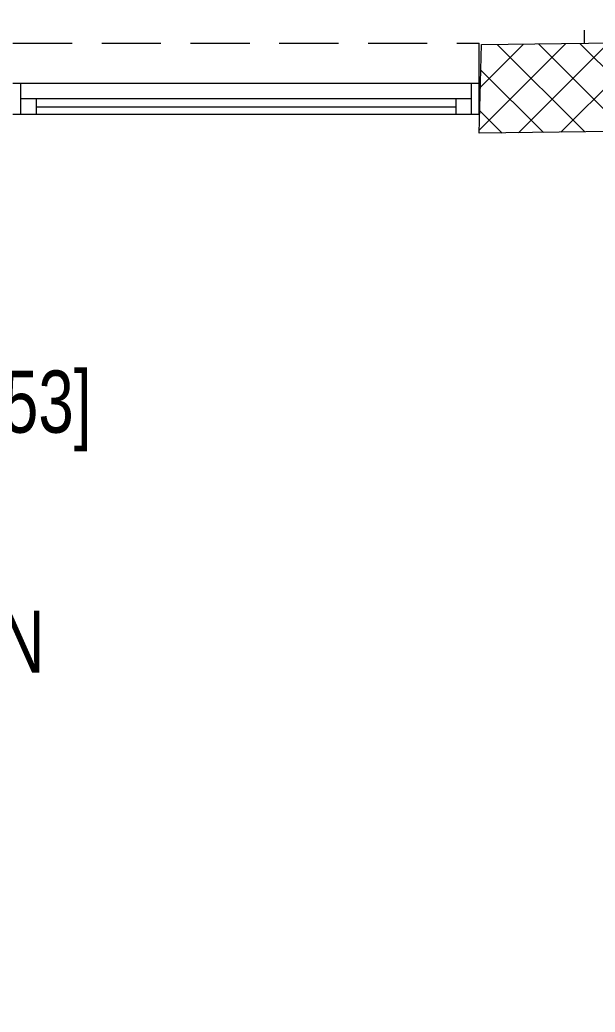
# Model space of a CAD drawing. Header units: millimetres. Extents: x -2143172 to 5255, y -610845 to 279739.
# Drawn here: x -1236677 to -1234826, y -13984 to -10790 of the extents above; entities that cross this region are included whole.
import ezdxf

# ---------------------------------------------------------------- set-up
doc = ezdxf.new("R2010")
doc.units = ezdxf.units.MM
doc.header["$LTSCALE"] = 30
doc.linetypes.add('HIDDEN', pattern=[9.525, 6.35, -3.175])
doc.linetypes.add('HIDDEN2', pattern=[0.1875, 0.125, -0.0625])
for name, color, linetype, lineweight in [('72_EGR_BASE_TEXT', 7, 'Continuous', 5), ('Aluminum', 7, 'Continuous', 5), ('C-HYDR-CTCH', 6, 'Continuous', 5), ('Hatch', 252, 'Continuous', 5), ('Proj', 7, 'HIDDEN2', 5), ('Structure', 20, 'Continuous', 5), ('Walls', 32, 'Continuous', 5)]:
    doc.layers.add(name, color=color, linetype=linetype, lineweight=lineweight)
doc.styles.add('X3G_ENTITY_9EC9', font='swisscl.ttf', dxfattribs={"height": 0.2})
doc.styles.add('X3G_ENTITY_9F38', font='swisscl.ttf', dxfattribs={"height": 0.2})

# ---------------------------------------------------------------- blocks, each defined once
blk = doc.blocks.new('A$C47696aed')
at = {"layer": 'Hatch'}
h = blk.add_hatch(dxfattribs=at)
h.set_pattern_fill('ANSI37', color=256, scale=30)
h.paths.add_polyline_path([(50952.7, 21917.9), (50348.7, 21909.7), (50352.6, 21621.3), (50956.6, 21629.5)])
h.paths.add_polyline_path([(43791.9, 21910.1), (43208.4, 21904.7), (43188.5, 21613.3), (43772, 21618.7)])
h.paths.add_polyline_path([(29414.9, 21902.8), (28815.8, 21898.7), (28810.1, 21605.6), (29409.2, 21609.7)])
h.paths.add_polyline_path([(36600.2, 21904.9), (35999, 21897.4), (35990.7, 21611.8), (36591.9, 21619.3)])
h.paths.add_polyline_path([(22195.7, 21912), (21589.3, 21890.2), (21603.8, 21597.6), (22210.2, 21619.5)])
h.paths.add_polyline_path([(15459.1, 21901.7), (14237.2, 21925.6), (14230.7, 21629.5), (15452.7, 21605.5)])
h.paths.add_polyline_path([(15473.2, 14701.6), (14258.2, 14685.8), (14244.7, 14393.4), (15459.7, 14409.1)])
h.paths.add_polyline_path([(15447.1, 7508.4), (14244, 7492.4), (14238.3, 7199.4), (15441.4, 7215.3)])
h.paths.add_polyline_path([(15465.6, 309.7), (14269, 298.3), (14271.8, 3.8), (15468.5, 15.2)])
h.paths.add_polyline_path([(7830.6, 311.8), (7227.1, 308.1), (7237.7, 22.6), (7841.3, 26.3)])
h.paths.add_polyline_path([(7815.2, 7509.8), (7218.4, 7511.4), (7218.2, 7210.2), (7815.1, 7208.6)])
h.paths.add_polyline_path([(7825.1, 14699.4), (7205.8, 14700.6), (7195.2, 14397.6), (7814.5, 14396.4)])
h.paths.add_polyline_path([(7801.7, 21878.7), (7201.1, 21893.2), (7197.5, 21603.6), (7798.1, 21589.1)])
h.paths.add_polyline_path([(602.6, 21876.9), (0, 21899.6), (1.9, 21611.2), (604.5, 21588.5)])
h.paths.add_polyline_path([(610.4, 7498.6), (8.3, 7491.6), (11.7, 7200), (613.7, 7206.9)])
h.paths.add_polyline_path([(627.9, 303.9), (29.5, 302.9), (34.3, 2.3), (632.7, 3.3)])
h.paths.add_polyline_path([(22214.6, 317.2), (21608.9, 304.3), (21614.6, 3.1), (22220.3, 16)])
h.paths.add_polyline_path([(22208.1, 7509.7), (21613.7, 7492.1), (21615.8, 7195.5), (22210.2, 7213.1)])
h.paths.add_polyline_path([(22199.3, 14717.7), (21600.4, 14710), (21604.4, 14409.9), (22203.4, 14417.6)])
h.paths.add_polyline_path([(29399.7, 14702.4), (28797.7, 14707.1), (28802, 14415), (29403.9, 14410.3)])
h.paths.add_polyline_path([(29403.4, 7519.8), (28799.6, 7502.2), (28813, 7202.1), (29413.1, 7223.2)])
h.paths.add_polyline_path([(29419.5, 303.8), (28815.7, 310.4), (28813.3, 24.7), (29417.2, 18.1)])
h.paths.add_polyline_path([(36618, 314.2), (36020.7, 299.7), (36029.7, 0), (36627, 14.6)])
h.paths.add_polyline_path([(36610.7, 7502.6), (36009.5, 7504.5), (36010.6, 7207.3), (36611.9, 7205.4)])
h.paths.add_polyline_path([(36574.3, 14706.4), (35993.4, 14711.1), (36013.1, 14421.3), (36594, 14416.6)])
h.paths.add_polyline_path([(43777.6, 14705.7), (43180, 14719.4), (43182, 14427.5), (43779.6, 14413.8)])
h.paths.add_polyline_path([(43778.6, 7507.1), (43210.2, 7499.5), (43212, 7205.4), (43780.5, 7213)])
h.paths.add_polyline_path([(43815.7, 310), (43210.4, 307.3), (43211.8, 2.8), (43817, 5.4)])
h.paths.add_polyline_path([(50989.9, 309.5), (50401.9, 325.5), (50388.7, 18.3), (50976.7, 2.3)])
h.paths.add_polyline_path([(50974.1, 7508.9), (50370.9, 7510), (50368.9, 7213.4), (50972.2, 7212.3)])
at = {"layer": 'C-HYDR-CTCH', "color": 4, "flags": 128}
blk.add_lwpolyline([(35990.7, 21611.8), (35999, 21897.4), (36600.2, 21904.9), (36591.9, 21619.3), (35990.7, 21611.8)], dxfattribs=at)

msp = doc.modelspace()

# ---------------------------------------------------------------- linework, layer by layer
at = {"layer": 'Aluminum', "color": 6}
for p, q in [((-1235199.4, -10994.7), (-1236699.4, -10994.7)), ((-1236674.4, -10994.7), (-1236674.4, -11094.7)), ((-1235224.4, -10994.7), (-1235224.4, -11094.7)), ((-1235224.4, -11044.7), (-1236674.4, -11044.7)), ((-1236624.4, -11044.7), (-1236624.4, -11094.7)), ((-1235274.4, -11044.7), (-1235274.4, -11094.7)), ((-1236624.4, -11069.7), (-1235274.4, -11069.7)), ((-1235199.4, -11094.7), (-1236699.4, -11094.7))]:
    msp.add_line(p, q, dxfattribs=at)
at = {"layer": 'Proj', "linetype": 'HIDDEN'}
msp.add_line((-1234860.9, -3964.7, 0), (-1234860.9, -10864.7, 0), dxfattribs=at)
at = {"layer": 'Proj', "color": 6, "linetype": 'HIDDEN'}
msp.add_line((-1236699.4, -10864.7), (-1235199.4, -10864.7), dxfattribs=at)
at = {"layer": 'Walls'}
msp.add_line((-1235199.4, -11094.7), (-1235199.4, -10864.7), dxfattribs=at)

# ---------------------------------------------------------------- block references
at = {"layer": 'Structure', "color": 3}
msp.add_blockref('A$C47696aed', (-1271190.2, -32767, 0), dxfattribs=at)

# ---------------------------------------------------------------- texts
at = {"layer": '72_EGR_BASE_TEXT', "insert": (-1236902.1, -11918.8), "char_height": 200, "attachment_point": 2, "style": 'X3G_ENTITY_9F38'}
msp.add_mtext('[OPDF53]', dxfattribs=at)
at = {"layer": '72_EGR_BASE_TEXT', "insert": (-1237833.6, -12691.5, 0), "char_height": 200, "width": 3270.33, "attachment_point": 2, "style": 'X3G_ENTITY_9EC9'}
msp.add_mtext('DENTAL CONSULTATION /EXAMINATION ROOM', dxfattribs=at)

doc.saveas('drawing.dxf')
